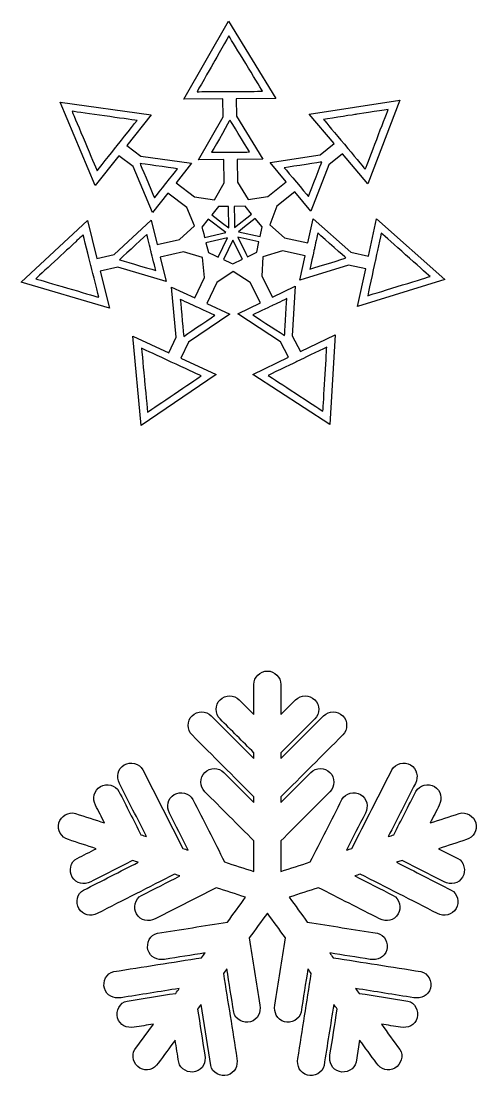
# Model space of a CAD drawing. Header units: centimetres. Extents: x 2 to 128, y -104 to 2.
# Drawn here: x 51.5 to 62.8, y -104.43 to -78.33 of the extents above; entities that cross this region are included whole.
import ezdxf

# ---------------------------------------------------------------- set-up
doc = ezdxf.new("R2010")
doc.units = ezdxf.units.CM
doc.header["$MEASUREMENT"] = 0
doc.layers.add('layer 1', color=7, linetype='Continuous')

msp = doc.modelspace()

# ---------------------------------------------------------------- linework, layer by layer
at = {"layer": 'layer 1', "color": 250}
for points, knots in [([(55.42059, -83.72197), (55.42059, -83.72197), (54.86419, -83.84999), (54.86419, -83.84999), (54.86419, -83.84999), (54.86419, -83.84999), (54.71342, -83.24866), (54.71342, -83.24866), (54.71342, -83.24866), (54.71342, -83.24866), (53.80092, -84.09431), (53.80092, -84.09431), (53.80092, -84.09431), (53.80092, -84.09431), (53.37515, -84.19216), (53.37515, -84.19216), (53.37515, -84.19216), (53.37515, -84.19216), (53.14116, -83.25899), (53.14116, -83.25899), (53.14116, -83.25899), (53.14116, -83.25899), (51.50082, -84.77945), (51.50082, -84.77945), (51.50082, -84.77945), (51.50082, -84.77945), (53.68344, -85.42118), (53.68344, -85.42118), (53.68344, -85.42118), (53.68344, -85.42118), (53.45377, -84.50579), (53.45377, -84.50579), (53.45377, -84.50579), (53.45377, -84.50579), (53.8898, -84.40557), (53.8898, -84.40557), (53.8898, -84.40557), (53.8898, -84.40557), (55.09221, -84.75921), (55.09221, -84.75921), (55.09221, -84.75921), (55.09221, -84.75921), (54.94282, -84.16345), (54.94282, -84.16345), (54.94282, -84.16345), (54.94282, -84.16345), (55.51467, -84.03214), (55.51467, -84.03214), (55.51467, -84.03214), (55.51467, -84.03214), (55.989, -84.17155), (55.989, -84.17155), (55.989, -84.17155), (55.989, -84.17155), (56.03509, -84.66403), (56.03509, -84.66403), (56.03509, -84.66403), (56.03509, -84.66403), (55.79524, -85.16962), (55.79524, -85.16962), (55.79524, -85.16962), (55.79524, -85.16962), (55.22129, -84.90505), (55.22129, -84.90505), (55.22129, -84.90505), (55.22129, -84.90505), (55.33652, -86.13627), (55.33652, -86.13627), (55.33652, -86.13627), (55.33652, -86.13627), (55.15282, -86.52331), (55.15282, -86.52331), (55.15282, -86.52331), (55.15282, -86.52331), (54.26206, -86.11269), (54.26206, -86.11269), (54.26206, -86.11269), (54.26206, -86.11269), (54.46948, -88.32632), (54.46948, -88.32632), (54.46948, -88.32632), (54.46948, -88.32632), (56.32604, -87.0644), (56.32604, -87.0644), (56.32604, -87.0644), (56.32604, -87.0644), (55.45197, -86.66128), (55.45197, -86.66128), (55.45197, -86.66128), (55.45197, -86.66128), (55.63994, -86.26511), (55.63994, -86.26511), (55.63994, -86.26511), (55.63994, -86.26511), (56.66304, -85.56965), (56.66304, -85.56965), (56.66304, -85.56965), (56.66304, -85.56965), (56.09428, -85.30759), (56.09428, -85.30759), (56.09428, -85.30759), (56.09428, -85.30759), (56.34085, -84.78777), (56.34085, -84.78777), (56.34085, -84.78777), (56.34085, -84.78777), (56.74468, -84.51325), (56.74468, -84.51325), (56.74468, -84.51325), (56.74468, -84.51325), (57.16705, -84.78931), (57.16705, -84.78931), (57.16705, -84.78931), (57.16705, -84.78931), (57.42392, -85.29197), (57.42392, -85.29197), (57.42392, -85.29197), (57.42392, -85.29197), (56.85905, -85.56335), (56.85905, -85.56335), (56.85905, -85.56335), (56.85905, -85.56335), (57.91527, -86.25303), (57.91527, -86.25303), (57.91527, -86.25303), (57.91527, -86.25303), (58.11199, -86.63774), (58.11199, -86.63774), (58.11199, -86.63774), (58.11199, -86.63774), (57.23533, -87.05887), (57.23533, -87.05887), (57.23533, -87.05887), (57.23533, -87.05887), (59.13419, -88.2989), (59.13419, -88.2989), (59.13419, -88.2989), (59.13419, -88.2989), (59.26661, -86.08317), (59.26661, -86.08317), (59.26661, -86.08317), (59.26661, -86.08317), (58.40633, -86.49645), (58.40633, -86.49645), (58.40633, -86.49645), (58.40633, -86.49645), (58.20493, -86.10255), (58.20493, -86.10255), (58.20493, -86.10255), (58.20493, -86.10255), (58.27799, -84.88161), (58.27799, -84.88161), (58.27799, -84.88161), (58.27799, -84.88161), (57.71839, -85.15053), (57.71839, -85.15053), (57.71839, -85.15053), (57.71839, -85.15053), (57.45409, -84.63351), (57.45409, -84.63351), (57.45409, -84.63351), (57.45409, -84.63351), (57.48286, -84.15194), (57.48286, -84.15194), (57.48286, -84.15194), (57.48286, -84.15194), (57.9635, -84.0036), (57.9635, -84.0036), (57.9635, -84.0036), (57.9635, -84.0036), (58.52383, -84.12482), (58.52383, -84.12482), (58.52383, -84.12482), (58.52383, -84.12482), (58.39329, -84.72781), (58.39329, -84.72781), (58.39329, -84.72781), (58.39329, -84.72781), (59.59494, -84.35655), (59.59494, -84.35655), (59.59494, -84.35655), (59.59494, -84.35655), (60.02419, -84.44941), (60.02419, -84.44941), (60.02419, -84.44941), (60.02419, -84.44941), (59.82176, -85.3851), (59.82176, -85.3851), (59.82176, -85.3851), (59.82176, -85.3851), (61.98217, -84.71778), (61.98217, -84.71778), (61.98217, -84.71778), (61.98217, -84.71778), (60.29082, -83.21697), (60.29082, -83.21697), (60.29082, -83.21697), (60.29082, -83.21697), (60.09219, -84.13511), (60.09219, -84.13511), (60.09219, -84.13511), (60.09219, -84.13511), (59.6532, -84.04014), (59.6532, -84.04014), (59.6532, -84.04014), (59.6532, -84.04014), (58.72113, -83.21321), (58.72113, -83.21321), (58.72113, -83.21321), (58.72113, -83.21321), (58.59183, -83.81052), (58.59183, -83.81052), (58.59183, -83.81052), (58.59183, -83.81052), (58.01561, -83.68586), (58.01561, -83.68586), (58.01561, -83.68586), (58.01561, -83.68586), (57.64815, -83.35968), (57.64815, -83.35968), (57.64815, -83.35968), (57.64815, -83.35968), (57.82509, -82.89874), (57.82509, -82.89874), (57.82509, -82.89874), (57.82509, -82.89874), (58.26681, -82.54723), (58.26681, -82.54723), (58.26681, -82.54723), (58.26681, -82.54723), (58.66891, -83.0278), (58.66891, -83.0278), (58.66891, -83.0278), (58.66891, -83.0278), (59.11129, -81.87529), (59.11129, -81.87529), (59.11129, -81.87529), (59.11129, -81.87529), (59.44972, -81.60589), (59.44972, -81.60589), (59.44972, -81.60589), (59.44972, -81.60589), (60.07388, -82.35174), (60.07388, -82.35174), (60.07388, -82.35174), (60.07388, -82.35174), (60.86921, -80.27939), (60.86921, -80.27939), (60.86921, -80.27939), (60.86921, -80.27939), (58.6275, -80.6238), (58.6275, -80.6238), (58.6275, -80.6238), (58.6275, -80.6238), (59.24001, -81.35536), (59.24001, -81.35536), (59.24001, -81.35536), (59.24001, -81.35536), (58.89388, -81.63098), (58.89388, -81.63098), (58.89388, -81.63098), (58.89388, -81.63098), (57.65871, -81.82053), (57.65871, -81.82053), (57.65871, -81.82053), (57.65871, -81.82053), (58.05713, -82.29674), (58.05713, -82.29674), (58.05713, -82.29674), (58.05713, -82.29674), (57.60294, -82.65813), (57.60294, -82.65813), (57.60294, -82.65813), (57.60294, -82.65813), (57.1158, -82.733), (57.1158, -82.733), (57.1158, -82.733), (57.1158, -82.733), (56.85576, -82.30652), (56.85576, -82.30652), (56.85576, -82.30652), (56.85576, -82.30652), (56.84626, -81.74699), (56.84626, -81.74699), (56.84626, -81.74699), (56.84626, -81.74699), (57.47838, -81.7432), (57.47838, -81.7432), (57.47838, -81.7432), (57.47838, -81.7432), (56.82823, -80.67738), (56.82823, -80.67738), (56.82823, -80.67738), (56.82823, -80.67738), (56.82095, -80.24866), (56.82095, -80.24866), (56.82095, -80.24866), (56.82095, -80.24866), (57.8018, -80.24297), (57.8018, -80.24297), (57.8018, -80.24297), (57.8018, -80.24297), (56.63289, -78.32632), (56.63289, -78.32632), (56.63289, -78.32632), (56.63289, -78.32632), (55.52906, -80.25624), (55.52906, -80.25624), (55.52906, -80.25624), (55.52906, -80.25624), (56.49145, -80.25063), (56.49145, -80.25063), (56.49145, -80.25063), (56.49145, -80.25063), (56.49888, -80.68928), (56.49888, -80.68928), (56.49888, -80.68928), (56.49888, -80.68928), (55.8908, -81.7526), (55.8908, -81.7526), (55.8908, -81.7526), (55.8908, -81.7526), (56.51675, -81.74898), (56.51675, -81.74898), (56.51675, -81.74898), (56.51675, -81.74898), (56.52648, -82.32455), (56.52648, -82.32455), (56.52648, -82.32455), (56.52648, -82.32455), (56.2867, -82.74379), (56.2867, -82.74379), (56.2867, -82.74379), (56.2867, -82.74379), (55.7856, -82.67304), (55.7856, -82.67304), (55.7856, -82.67304), (55.7856, -82.67304), (55.33207, -82.32669), (55.33207, -82.32669), (55.33207, -82.32669), (55.33207, -82.32669), (55.71788, -81.84159), (55.71788, -81.84159), (55.71788, -81.84159), (55.71788, -81.84159), (54.46489, -81.66489), (54.46489, -81.66489), (54.46489, -81.66489), (54.46489, -81.66489), (54.11756, -81.39981), (54.11756, -81.39981), (54.11756, -81.39981), (54.11756, -81.39981), (54.71634, -80.64676), (54.71634, -80.64676), (54.71634, -80.64676), (54.71634, -80.64676), (52.46365, -80.32894), (52.46365, -80.32894), (52.46365, -80.32894), (52.46365, -80.32894), (53.32884, -82.39146), (53.32884, -82.39146), (53.32884, -82.39146), (53.32884, -82.39146), (53.9164, -81.65272), (53.9164, -81.65272), (53.9164, -81.65272), (53.9164, -81.65272), (54.27185, -81.92402), (54.27185, -81.92402), (54.27185, -81.92402), (54.27185, -81.92402), (54.74851, -83.0603), (54.74851, -83.0603), (54.74851, -83.0603), (54.74851, -83.0603), (55.13073, -82.57976), (55.13073, -82.57976), (55.13073, -82.57976), (55.13073, -82.57976), (55.59732, -82.93591), (55.59732, -82.93591), (55.59732, -82.93591), (55.59732, -82.93591), (55.78528, -83.38411), (55.78528, -83.38411), (55.78528, -83.38411), (55.78528, -83.38411), (55.42059, -83.72197), (55.42059, -83.72197)], [0, 0, 0, 0, 0.01010101, 0.01010101, 0.01010101, 0.01010101, 0.02020202, 0.02020202, 0.02020202, 0.02020202, 0.03030303, 0.03030303, 0.03030303, 0.03030303, 0.04040404, 0.04040404, 0.04040404, 0.04040404, 0.05050505, 0.05050505, 0.05050505, 0.05050505, 0.06060606, 0.06060606, 0.06060606, 0.06060606, 0.07070707, 0.07070707, 0.07070707, 0.07070707, 0.08080808, 0.08080808, 0.08080808, 0.08080808, 0.09090909, 0.09090909, 0.09090909, 0.09090909, 0.1010101, 0.1010101, 0.1010101, 0.1010101, 0.11111111, 0.11111111, 0.11111111, 0.11111111, 0.12121212, 0.12121212, 0.12121212, 0.12121212, 0.13131313, 0.13131313, 0.13131313, 0.13131313, 0.14141414, 0.14141414, 0.14141414, 0.14141414, 0.15151515, 0.15151515, 0.15151515, 0.15151515, 0.16161616, 0.16161616, 0.16161616, 0.16161616, 0.17171717, 0.17171717, 0.17171717, 0.17171717, 0.18181818, 0.18181818, 0.18181818, 0.18181818, 0.19191919, 0.19191919, 0.19191919, 0.19191919, 0.2020202, 0.2020202, 0.2020202, 0.2020202, 0.21212121, 0.21212121, 0.21212121, 0.21212121, 0.22222222, 0.22222222, 0.22222222, 0.22222222, 0.23232323, 0.23232323, 0.23232323, 0.23232323, 0.24242424, 0.24242424, 0.24242424, 0.24242424, 0.25252525, 0.25252525, 0.25252525, 0.25252525, 0.26262626, 0.26262626, 0.26262626, 0.26262626, 0.27272727, 0.27272727, 0.27272727, 0.27272727, 0.28282828, 0.28282828, 0.28282828, 0.28282828, 0.29292929, 0.29292929, 0.29292929, 0.29292929, 0.3030303, 0.3030303, 0.3030303, 0.3030303, 0.31313131, 0.31313131, 0.31313131, 0.31313131, 0.32323232, 0.32323232, 0.32323232, 0.32323232, 0.33333333, 0.33333333, 0.33333333, 0.33333333, 0.34343434, 0.34343434, 0.34343434, 0.34343434, 0.35353535, 0.35353535, 0.35353535, 0.35353535, 0.36363636, 0.36363636, 0.36363636, 0.36363636, 0.37373737, 0.37373737, 0.37373737, 0.37373737, 0.38383838, 0.38383838, 0.38383838, 0.38383838, 0.39393939, 0.39393939, 0.39393939, 0.39393939, 0.4040404, 0.4040404, 0.4040404, 0.4040404, 0.41414141, 0.41414141, 0.41414141, 0.41414141, 0.42424242, 0.42424242, 0.42424242, 0.42424242, 0.43434343, 0.43434343, 0.43434343, 0.43434343, 0.44444444, 0.44444444, 0.44444444, 0.44444444, 0.45454545, 0.45454545, 0.45454545, 0.45454545, 0.46464646, 0.46464646, 0.46464646, 0.46464646, 0.47474747, 0.47474747, 0.47474747, 0.47474747, 0.48484848, 0.48484848, 0.48484848, 0.48484848, 0.49494949, 0.49494949, 0.49494949, 0.49494949, 0.50505051, 0.50505051, 0.50505051, 0.50505051, 0.51515152, 0.51515152, 0.51515152, 0.51515152, 0.52525253, 0.52525253, 0.52525253, 0.52525253, 0.53535354, 0.53535354, 0.53535354, 0.53535354, 0.54545455, 0.54545455, 0.54545455, 0.54545455, 0.55555556, 0.55555556, 0.55555556, 0.55555556, 0.56565657, 0.56565657, 0.56565657, 0.56565657, 0.57575758, 0.57575758, 0.57575758, 0.57575758, 0.58585859, 0.58585859, 0.58585859, 0.58585859, 0.5959596, 0.5959596, 0.5959596, 0.5959596, 0.60606061, 0.60606061, 0.60606061, 0.60606061, 0.61616162, 0.61616162, 0.61616162, 0.61616162, 0.62626263, 0.62626263, 0.62626263, 0.62626263, 0.63636364, 0.63636364, 0.63636364, 0.63636364, 0.64646465, 0.64646465, 0.64646465, 0.64646465, 0.65656566, 0.65656566, 0.65656566, 0.65656566, 0.66666667, 0.66666667, 0.66666667, 0.66666667, 0.67676768, 0.67676768, 0.67676768, 0.67676768, 0.68686869, 0.68686869, 0.68686869, 0.68686869, 0.6969697, 0.6969697, 0.6969697, 0.6969697, 0.70707071, 0.70707071, 0.70707071, 0.70707071, 0.71717172, 0.71717172, 0.71717172, 0.71717172, 0.72727273, 0.72727273, 0.72727273, 0.72727273, 0.73737374, 0.73737374, 0.73737374, 0.73737374, 0.74747475, 0.74747475, 0.74747475, 0.74747475, 0.75757576, 0.75757576, 0.75757576, 0.75757576, 0.76767677, 0.76767677, 0.76767677, 0.76767677, 0.77777778, 0.77777778, 0.77777778, 0.77777778, 0.78787879, 0.78787879, 0.78787879, 0.78787879, 0.7979798, 0.7979798, 0.7979798, 0.7979798, 0.80808081, 0.80808081, 0.80808081, 0.80808081, 0.81818182, 0.81818182, 0.81818182, 0.81818182, 0.82828283, 0.82828283, 0.82828283, 0.82828283, 0.83838384, 0.83838384, 0.83838384, 0.83838384, 0.84848485, 0.84848485, 0.84848485, 0.84848485, 0.85858586, 0.85858586, 0.85858586, 0.85858586, 0.86868687, 0.86868687, 0.86868687, 0.86868687, 0.87878788, 0.87878788, 0.87878788, 0.87878788, 0.88888889, 0.88888889, 0.88888889, 0.88888889, 0.8989899, 0.8989899, 0.8989899, 0.8989899, 0.90909091, 0.90909091, 0.90909091, 0.90909091, 0.91919192, 0.91919192, 0.91919192, 0.91919192, 0.92929293, 0.92929293, 0.92929293, 0.92929293, 0.93939394, 0.93939394, 0.93939394, 0.93939394, 0.94949495, 0.94949495, 0.94949495, 0.94949495, 0.95959596, 0.95959596, 0.95959596, 0.95959596, 0.96969697, 0.96969697, 0.96969697, 0.96969697, 0.97979798, 0.97979798, 0.97979798, 0.97979798, 1, 1, 1, 1]), ([(57.47343, -80.06133), (57.25374, -80.06271), (56.06882, -80.06958), (55.85118, -80.0709), (55.85118, -80.0709), (55.96083, -79.87925), (56.24515, -79.38211), (56.24515, -79.38211), (56.24515, -79.38211), (56.24515, -79.38211), (56.52948, -78.88513), (56.63914, -78.69333), (56.63914, -78.69333), (56.76691, -78.90275), (57.34567, -79.8519), (57.47343, -80.06133)], [0, 0, 0, 0, 0.2, 0.2, 0.2, 0.2, 0.4, 0.4, 0.4, 0.4, 0.6, 0.6, 0.6, 0.6, 1, 1, 1, 1]), ([(53.85413, -81.43036), (53.83961, -81.44869), (53.51161, -81.8611), (53.37866, -82.0283), (53.37866, -82.0283), (53.31445, -81.87518), (52.85726, -80.78535), (52.76113, -80.55619), (52.76113, -80.55619), (53.00728, -80.59086), (54.12284, -80.74822), (54.36895, -80.78305), (54.36895, -80.78305), (54.23489, -80.95154), (53.8541, -81.43036), (53.85413, -81.43036)], [0, 0, 0, 0, 0.2, 0.2, 0.2, 0.2, 0.4, 0.4, 0.4, 0.4, 0.6, 0.6, 0.6, 0.6, 1, 1, 1, 1]), ([(60.01179, -81.98919), (59.87198, -81.82213), (59.11798, -80.92126), (58.9794, -80.75582), (58.9794, -80.75582), (59.20206, -80.72154), (59.7794, -80.63295), (59.7794, -80.63295), (59.7794, -80.63295), (59.7794, -80.63295), (60.3568, -80.54423), (60.57937, -80.51009), (60.57937, -80.51009), (60.49247, -80.73646), (60.09862, -81.76263), (60.01179, -81.98919)], [0, 0, 0, 0, 0.2, 0.2, 0.2, 0.2, 0.4, 0.4, 0.4, 0.4, 0.6, 0.6, 0.6, 0.6, 1, 1, 1, 1]), ([(56.70141, -81.56437), (56.70137, -81.56436), (56.37602, -81.5662), (56.21293, -81.56721), (56.21293, -81.56721), (56.32639, -81.36875), (56.65597, -80.79242), (56.66806, -80.77135), (56.66806, -80.77135), (56.69037, -80.80805), (57.03091, -81.36645), (57.1499, -81.56172), (57.1499, -81.56172), (56.98546, -81.56261), (56.72533, -81.56425), (56.70141, -81.56437)], [0, 0, 0, 0, 0.2, 0.2, 0.2, 0.2, 0.4, 0.4, 0.4, 0.4, 0.6, 0.6, 0.6, 0.6, 1, 1, 1, 1]), ([(54.79839, -82.69712), (54.70941, -82.48519), (54.4511, -81.86928), (54.44159, -81.84678), (54.44159, -81.84678), (54.48479, -81.85289), (55.14094, -81.94542), (55.37051, -81.97789), (55.37051, -81.97789), (55.27003, -82.10402), (54.89799, -82.57181), (54.79839, -82.69712)], [0, 0, 0, 0, 0.25, 0.25, 0.25, 0.25, 0.5, 0.5, 0.5, 0.5, 1, 1, 1, 1]), ([(58.60685, -82.66508), (58.50214, -82.54004), (58.11439, -82.0767), (58.01058, -81.95272), (58.01058, -81.95272), (58.24088, -81.91734), (58.90969, -81.81463), (58.93473, -81.81087), (58.93473, -81.81087), (58.91944, -81.85065), (58.68784, -82.45394), (58.60685, -82.66508)], [0, 0, 0, 0, 0.25, 0.25, 0.25, 0.25, 0.5, 0.5, 0.5, 0.5, 1, 1, 1, 1]), ([(56.21422, -83.11606), (56.21422, -83.11606), (56.37891, -82.90907), (56.37891, -82.90907), (56.37891, -82.90907), (56.37891, -82.90907), (56.63028, -82.90739), (56.63028, -82.90739), (56.63028, -82.90739), (56.63028, -82.90739), (56.63918, -83.44056), (56.63918, -83.44056), (56.63918, -83.44056), (56.63918, -83.44056), (56.48481, -83.32263), (56.48481, -83.32263), (56.48481, -83.32263), (56.48481, -83.32263), (56.21422, -83.11606), (56.21422, -83.11606)], [0, 0, 0, 0, 0.16666667, 0.16666667, 0.16666667, 0.16666667, 0.33333333, 0.33333333, 0.33333333, 0.33333333, 0.5, 0.5, 0.5, 0.5, 0.66666667, 0.66666667, 0.66666667, 0.66666667, 1, 1, 1, 1]), ([(56.7777, -83.24069), (56.7777, -83.24069), (56.77197, -82.9067), (56.77197, -82.9067), (56.77197, -82.9067), (56.77197, -82.9067), (57.04172, -82.90508), (57.04172, -82.90508), (57.04172, -82.90508), (57.04172, -82.90508), (57.2018, -83.09629), (57.2018, -83.09629), (57.2018, -83.09629), (57.2018, -83.09629), (56.78087, -83.43136), (56.78087, -83.43136), (56.78087, -83.43136), (56.78087, -83.43136), (56.7777, -83.24069), (56.7777, -83.24069)], [0, 0, 0, 0, 0.16666667, 0.16666667, 0.16666667, 0.16666667, 0.33333333, 0.33333333, 0.33333333, 0.33333333, 0.5, 0.5, 0.5, 0.5, 0.66666667, 0.66666667, 0.66666667, 0.66666667, 1, 1, 1, 1]), ([(56.01617, -83.5852), (56.01617, -83.5852), (55.97421, -83.41785), (55.97421, -83.41785), (55.97421, -83.41785), (55.97421, -83.41785), (56.12775, -83.22497), (56.12775, -83.22497), (56.12775, -83.22497), (56.12775, -83.22497), (56.55983, -83.55474), (56.55983, -83.55474), (56.55983, -83.55474), (56.55983, -83.55474), (56.03866, -83.67456), (56.03866, -83.67456), (56.03866, -83.67456), (56.03866, -83.67456), (56.01617, -83.5852), (56.01617, -83.5852)], [0, 0, 0, 0, 0.16666667, 0.16666667, 0.16666667, 0.16666667, 0.33333333, 0.33333333, 0.33333333, 0.33333333, 0.5, 0.5, 0.5, 0.5, 0.66666667, 0.66666667, 0.66666667, 0.66666667, 1, 1, 1, 1]), ([(57.02828, -83.41381), (57.02828, -83.41381), (57.29199, -83.20391), (57.29199, -83.20391), (57.29199, -83.20391), (57.29199, -83.20391), (57.46368, -83.40902), (57.46368, -83.40902), (57.46368, -83.40902), (57.46368, -83.40902), (57.41178, -83.64892), (57.41178, -83.64892), (57.41178, -83.64892), (57.41178, -83.64892), (56.87789, -83.53342), (56.87789, -83.53342), (56.87789, -83.53342), (56.87789, -83.53342), (57.02828, -83.41381), (57.02828, -83.41381)], [0, 0, 0, 0, 0.16666667, 0.16666667, 0.16666667, 0.16666667, 0.33333333, 0.33333333, 0.33333333, 0.33333333, 0.5, 0.5, 0.5, 0.5, 0.66666667, 0.66666667, 0.66666667, 0.66666667, 1, 1, 1, 1]), ([(53.03637, -83.61047), (53.0888, -83.81942), (53.22094, -84.34624), (53.22657, -84.369), (53.22657, -84.369), (53.22652, -84.36908), (53.37143, -84.94664), (53.42341, -85.15364), (53.42341, -85.15364), (53.20659, -85.08988), (52.08235, -84.75926), (51.86562, -84.69549), (51.86562, -84.69549), (52.05125, -84.52354), (52.8062, -83.82389), (52.8062, -83.82389), (52.8062, -83.82389), (52.8062, -83.82389), (52.93343, -83.70592), (53.03637, -83.61047)], [0, 0, 0, 0, 0.16666667, 0.16666667, 0.16666667, 0.16666667, 0.33333333, 0.33333333, 0.33333333, 0.33333333, 0.5, 0.5, 0.5, 0.5, 0.66666667, 0.66666667, 0.66666667, 0.66666667, 1, 1, 1, 1]), ([(54.71564, -84.02676), (54.7156, -84.02675), (54.79326, -84.33643), (54.83221, -84.49155), (54.83221, -84.49155), (54.60779, -84.42561), (53.95583, -84.23381), (53.93224, -84.22681), (53.93224, -84.22681), (53.96396, -84.19756), (54.44159, -83.75484), (54.60866, -83.59998), (54.60866, -83.59998), (54.64787, -83.75668), (54.70999, -84.00407), (54.71564, -84.02676)], [0, 0, 0, 0, 0.2, 0.2, 0.2, 0.2, 0.4, 0.4, 0.4, 0.4, 0.6, 0.6, 0.6, 0.6, 1, 1, 1, 1]), ([(56.29218, -84.12231), (56.29218, -84.12231), (56.13236, -84.04869), (56.13236, -84.04869), (56.13236, -84.04869), (56.13236, -84.04869), (56.0725, -83.80932), (56.0725, -83.80932), (56.0725, -83.80932), (56.0725, -83.80932), (56.6023, -83.68761), (56.6023, -83.68761), (56.6023, -83.68761), (56.6023, -83.68761), (56.37753, -84.16157), (56.37753, -84.16157), (56.37753, -84.16157), (56.37753, -84.16157), (56.29218, -84.12231), (56.29218, -84.12231)], [0, 0, 0, 0, 0.16666667, 0.16666667, 0.16666667, 0.16666667, 0.33333333, 0.33333333, 0.33333333, 0.33333333, 0.5, 0.5, 0.5, 0.5, 0.66666667, 0.66666667, 0.66666667, 0.66666667, 1, 1, 1, 1]), ([(56.69332, -84.30724), (56.69332, -84.30724), (56.50599, -84.22085), (56.50599, -84.22085), (56.50599, -84.22085), (56.50599, -84.22085), (56.73464, -83.73875), (56.73464, -83.73875), (56.73464, -83.73875), (56.73464, -83.73875), (56.97551, -84.21035), (56.97551, -84.21035), (56.97551, -84.21035), (56.97551, -84.21035), (56.73442, -84.32616), (56.73442, -84.32616), (56.73442, -84.32616), (56.73442, -84.32616), (56.69332, -84.30724), (56.69332, -84.30724)], [0, 0, 0, 0, 0.16666667, 0.16666667, 0.16666667, 0.16666667, 0.33333333, 0.33333333, 0.33333333, 0.33333333, 0.5, 0.5, 0.5, 0.5, 0.66666667, 0.66666667, 0.66666667, 0.66666667, 1, 1, 1, 1]), ([(57.05997, -84.06708), (57.05997, -84.06708), (56.85722, -83.67037), (56.85722, -83.67037), (56.85722, -83.67037), (56.85722, -83.67037), (57.38255, -83.78402), (57.38255, -83.78402), (57.38255, -83.78402), (57.38255, -83.78402), (57.32685, -84.04151), (57.32685, -84.04151), (57.32685, -84.04151), (57.32685, -84.04151), (57.10216, -84.14947), (57.10216, -84.14947), (57.10216, -84.14947), (57.10216, -84.14947), (57.05997, -84.06708), (57.05997, -84.06708)], [0, 0, 0, 0, 0.16666667, 0.16666667, 0.16666667, 0.16666667, 0.33333333, 0.33333333, 0.33333333, 0.33333333, 0.5, 0.5, 0.5, 0.5, 0.66666667, 0.66666667, 0.66666667, 0.66666667, 1, 1, 1, 1]), ([(58.64421, -84.45718), (58.67832, -84.30015), (58.75628, -83.93979), (58.75628, -83.93979), (58.75628, -83.93979), (58.75628, -83.93979), (58.80409, -83.71877), (58.83782, -83.56319), (58.83782, -83.56319), (59.01163, -83.71733), (59.51641, -84.16524), (59.53526, -84.18194), (59.53526, -84.18194), (59.49381, -84.19477), (58.86439, -84.38914), (58.64421, -84.45718)], [0, 0, 0, 0, 0.2, 0.2, 0.2, 0.2, 0.4, 0.4, 0.4, 0.4, 0.6, 0.6, 0.6, 0.6, 1, 1, 1, 1]), ([(60.07271, -85.11448), (60.11803, -84.90501), (60.25662, -84.26438), (60.25662, -84.26438), (60.25662, -84.26438), (60.25662, -84.26438), (60.36257, -83.77465), (60.40746, -83.56714), (60.40746, -83.56714), (60.57538, -83.71607), (61.4467, -84.48916), (61.61459, -84.63826), (61.61459, -84.63826), (61.59589, -84.64394), (60.32656, -85.03619), (60.07271, -85.11448)], [0, 0, 0, 0, 0.2, 0.2, 0.2, 0.2, 0.4, 0.4, 0.4, 0.4, 0.6, 0.6, 0.6, 0.6, 1, 1, 1, 1]), ([(55.43798, -85.20698), (55.58737, -85.27593), (55.82348, -85.38462), (55.84508, -85.39465), (55.84508, -85.39465), (55.84506, -85.39474), (56.1407, -85.53111), (56.28895, -85.5993), (56.28895, -85.5993), (56.09807, -85.72907), (55.54377, -86.10578), (55.52337, -86.1198), (55.52337, -86.1198), (55.51943, -86.07719), (55.45909, -85.43253), (55.43798, -85.20698)], [0, 0, 0, 0, 0.2, 0.2, 0.2, 0.2, 0.4, 0.4, 0.4, 0.4, 0.6, 0.6, 0.6, 0.6, 1, 1, 1, 1]), ([(57.23406, -85.58857), (57.38114, -85.51784), (57.7188, -85.35576), (57.7188, -85.35576), (57.7188, -85.35576), (57.7188, -85.35576), (57.92573, -85.25621), (58.07156, -85.18623), (58.07156, -85.18623), (58.0579, -85.41394), (58.01826, -86.0753), (58.01682, -86.09969), (58.01682, -86.09969), (57.98005, -86.0757), (57.4274, -85.71474), (57.23406, -85.58857)], [0, 0, 0, 0, 0.2, 0.2, 0.2, 0.2, 0.4, 0.4, 0.4, 0.4, 0.6, 0.6, 0.6, 0.6, 1, 1, 1, 1]), ([(58.32278, -86.74194), (58.32278, -86.74194), (58.40666, -86.70165), (58.40666, -86.70165), (58.40666, -86.70165), (58.40666, -86.70165), (58.86561, -86.48115), (59.06019, -86.38776), (59.06019, -86.38776), (59.04698, -86.60776), (58.97872, -87.74917), (58.96558, -87.96918), (58.96558, -87.96918), (58.77698, -87.84612), (57.79894, -87.20721), (57.61033, -87.08411), (57.61033, -87.08411), (57.8066, -86.98976), (58.30151, -86.75216), (58.32278, -86.74194)], [0, 0, 0, 0, 0.16666667, 0.16666667, 0.16666667, 0.16666667, 0.33333333, 0.33333333, 0.33333333, 0.33333333, 0.5, 0.5, 0.5, 0.5, 0.66666667, 0.66666667, 0.66666667, 0.66666667, 1, 1, 1, 1]), ([(54.47873, -86.41481), (54.67816, -86.50666), (55.7543, -87.00289), (55.95199, -87.0939), (55.95199, -87.0939), (55.74906, -87.23194), (54.82974, -87.85698), (54.62683, -87.9949), (54.62683, -87.9949), (54.60625, -87.77492), (54.5528, -87.20467), (54.5528, -87.20467), (54.5528, -87.20467), (54.5528, -87.20467), (54.49937, -86.63462), (54.47873, -86.41481)], [0, 0, 0, 0, 0.2, 0.2, 0.2, 0.2, 0.4, 0.4, 0.4, 0.4, 0.6, 0.6, 0.6, 0.6, 1, 1, 1, 1]), ([(58.64902, -99.11296), (58.40828, -99.19134), (58.16743, -99.26945), (57.9266, -99.34777), (57.9266, -99.34777), (57.9266, -99.34777), (57.9266, -98.58842), (57.9266, -98.58842), (57.9266, -98.58842), (58.33096, -98.18419), (58.73521, -97.78003), (59.13944, -97.37558), (59.13944, -97.37558), (59.26857, -97.24646), (59.26857, -97.03106), (59.13944, -96.90184), (59.13944, -96.90184), (59.01034, -96.77282), (58.79484, -96.77282), (58.66582, -96.90184), (58.66582, -96.90184), (58.66582, -96.90184), (57.9266, -97.64109), (57.9266, -97.64109), (57.9266, -97.64109), (57.9266, -97.64109), (57.9266, -97.50244), (57.9266, -97.50244), (57.9266, -97.50244), (58.43619, -96.99284), (58.94566, -96.48326), (59.45536, -95.97357), (59.45536, -95.97357), (59.5843, -95.84466), (59.5843, -95.62895), (59.45536, -95.49993), (59.45536, -95.49993), (59.32626, -95.37091), (59.11075, -95.37091), (58.98173, -95.49993), (58.98173, -95.49993), (58.62986, -95.85173), (58.27829, -96.2033), (57.9266, -96.55499), (57.9266, -96.55499), (57.9266, -96.55499), (57.9266, -96.41279), (57.9266, -96.41279), (57.9266, -96.41279), (58.20537, -96.13415), (58.48416, -95.85527), (58.76299, -95.57659), (58.76299, -95.57659), (58.89201, -95.44757), (58.89201, -95.23179), (58.76299, -95.10288), (58.76299, -95.10288), (58.63378, -94.97367), (58.41831, -94.97367), (58.28929, -95.10288), (58.28929, -95.10288), (58.28929, -95.10288), (57.9266, -95.46537), (57.9266, -95.46537), (57.9266, -95.46537), (57.9266, -95.46537), (57.9266, -94.72722), (57.9266, -94.72722), (57.9266, -94.72722), (57.9266, -94.54464), (57.77431, -94.39234), (57.59164, -94.39234), (57.59164, -94.39234), (57.40905, -94.39234), (57.25674, -94.54464), (57.25674, -94.72722), (57.25674, -94.72722), (57.25674, -94.72722), (57.25674, -95.46537), (57.25674, -95.46537), (57.25674, -95.46537), (57.25674, -95.46537), (56.89406, -95.10288), (56.89406, -95.10288), (56.89406, -95.10288), (56.76504, -94.97367), (56.54957, -94.97367), (56.42055, -95.10288), (56.42055, -95.10288), (56.29134, -95.23179), (56.29134, -95.44757), (56.42055, -95.57659), (56.42055, -95.57659), (56.6992, -95.85527), (56.97798, -96.13415), (57.25674, -96.41279), (57.25674, -96.41279), (57.25674, -96.41279), (57.25674, -96.55499), (57.25674, -96.55499), (57.25674, -96.55499), (56.90506, -96.2033), (56.55338, -95.85173), (56.20162, -95.49993), (56.20162, -95.49993), (56.0726, -95.37091), (55.85721, -95.37091), (55.72808, -95.49993), (55.72808, -95.49993), (55.59906, -95.62895), (55.59906, -95.84466), (55.72808, -95.97357), (55.72808, -95.97357), (56.23766, -96.48326), (56.74716, -96.99284), (57.25674, -97.50244), (57.25674, -97.50244), (57.25674, -97.50244), (57.25674, -97.64109), (57.25674, -97.64109), (57.25674, -97.64109), (57.25674, -97.64109), (56.51754, -96.90184), (56.51754, -96.90184), (56.51754, -96.90184), (56.38852, -96.77282), (56.17282, -96.77282), (56.04391, -96.90184), (56.04391, -96.90184), (55.91489, -97.03106), (55.91489, -97.24646), (56.04391, -97.37558), (56.04391, -97.37558), (56.44805, -97.78003), (56.8524, -98.18419), (57.25674, -98.58842), (57.25674, -98.58842), (57.25674, -98.58842), (57.25674, -99.34777), (57.25674, -99.34777), (57.25674, -99.34777), (57.0159, -99.26945), (56.77507, -99.19134), (56.53433, -99.11296), (56.53433, -99.11296), (56.27187, -98.59786), (56.00931, -98.08265), (55.74696, -97.56766), (55.74696, -97.56766), (55.66412, -97.40505), (55.43921, -97.35926), (55.28865, -97.44739), (55.28865, -97.44739), (55.12445, -97.54371), (55.08554, -97.74298), (55.16858, -97.9057), (55.16858, -97.9057), (55.32383, -98.2108), (55.47929, -98.51581), (55.63463, -98.8207), (55.63463, -98.8207), (55.59032, -98.80638), (55.54591, -98.79178), (55.50148, -98.7773), (55.50148, -98.7773), (55.50148, -98.7773), (54.5112, -96.83405), (54.5112, -96.83405), (54.5112, -96.83405), (54.42828, -96.67152), (54.20356, -96.62565), (54.05293, -96.71389), (54.05293, -96.71389), (53.88862, -96.81006), (53.84989, -97.00936), (53.93265, -97.17209), (53.93265, -97.17209), (54.15578, -97.60972), (54.37876, -98.0475), (54.60181, -98.48506), (54.60181, -98.48506), (54.55613, -98.47033), (54.51081, -98.45548), (54.46513, -98.44063), (54.46513, -98.44063), (54.28325, -98.08374), (54.10136, -97.72685), (53.91958, -97.36987), (53.91958, -97.36987), (53.83664, -97.20735), (53.61192, -97.16147), (53.46128, -97.2498), (53.46128, -97.2498), (53.29719, -97.34589), (53.25817, -97.54518), (53.34112, -97.70791), (53.34112, -97.70791), (53.41587, -97.85458), (53.49074, -98.0016), (53.56545, -98.14842), (53.56545, -98.14842), (53.32636, -98.07068), (53.08729, -97.99297), (52.84822, -97.91542), (52.84822, -97.91542), (52.67449, -97.85902), (52.48289, -97.97929), (52.43613, -98.1492), (52.43613, -98.1492), (52.3859, -98.33136), (52.49665, -98.505), (52.67007, -98.56129), (52.67007, -98.56129), (52.89972, -98.63588), (53.12915, -98.71054), (53.35862, -98.7851), (53.35862, -98.7851), (53.2004, -98.86571), (53.0421, -98.94631), (52.88379, -99.02693), (52.88379, -99.02693), (52.72117, -99.10971), (52.67547, -99.33463), (52.76371, -99.48538), (52.76371, -99.48538), (52.85984, -99.64946), (53.05919, -99.68842), (53.2219, -99.60531), (53.2219, -99.60531), (53.56732, -99.42944), (53.91298, -99.25337), (54.25838, -99.07728), (54.25838, -99.07728), (54.30378, -99.09216), (54.34948, -99.10675), (54.39497, -99.12169), (54.39497, -99.12169), (53.94582, -99.35056), (53.49658, -99.57941), (53.0476, -99.80828), (53.0476, -99.80828), (52.88487, -99.89109), (52.83908, -100.11593), (52.92724, -100.26639), (52.92724, -100.26639), (53.02333, -100.43056), (53.22291, -100.46964), (53.38562, -100.38681), (53.38562, -100.38681), (54.02186, -100.0625), (54.65821, -99.73823), (55.29456, -99.41409), (55.29456, -99.41409), (55.33896, -99.4285), (55.38339, -99.44301), (55.42782, -99.45735), (55.42782, -99.45735), (55.11139, -99.6186), (54.79481, -99.78), (54.4785, -99.94108), (54.4785, -99.94108), (54.31586, -100.02401), (54.26998, -100.24874), (54.35823, -100.39932), (54.35823, -100.39932), (54.45432, -100.56359), (54.65378, -100.60245), (54.81651, -100.51941), (54.81651, -100.51941), (54.81651, -100.51941), (56.32738, -99.74968), (56.32738, -99.74968), (56.32738, -99.74968), (56.56882, -99.82817), (56.81025, -99.90647), (57.05158, -99.98474), (57.05158, -99.98474), (56.90242, -100.19021), (56.75335, -100.39536), (56.60411, -100.60072), (56.60411, -100.60072), (56.027, -100.69194), (55.44982, -100.78341), (54.87283, -100.87486), (54.87283, -100.87486), (54.69211, -100.90338), (54.59443, -101.12588), (54.63885, -101.28671), (54.63885, -101.28671), (54.69133, -101.47739), (54.87065, -101.54937), (55.05075, -101.52085), (55.05075, -101.52085), (55.38408, -101.46806), (55.71747, -101.41522), (56.05068, -101.36236), (56.05068, -101.36236), (56.0223, -101.40141), (55.994, -101.44024), (55.96579, -101.4792), (55.96579, -101.4792), (55.24158, -101.5941), (54.5175, -101.70867), (53.79321, -101.82351), (53.79321, -101.82351), (53.6127, -101.85203), (53.51503, -102.07447), (53.55924, -102.23535), (53.55924, -102.23535), (53.61172, -102.42598), (53.79115, -102.49801), (53.97137, -102.46924), (53.97137, -102.46924), (54.45157, -102.39334), (54.93188, -102.31724), (55.41219, -102.24112), (55.41219, -102.24112), (55.3832, -102.28097), (55.35431, -102.32087), (55.32531, -102.36061), (55.32531, -102.36061), (54.92352, -102.42434), (54.52181, -102.48804), (54.12003, -102.55169), (54.12003, -102.55169), (53.93942, -102.58035), (53.84185, -102.80271), (53.88608, -102.96353), (53.88608, -102.96353), (53.93844, -103.1543), (54.11776, -103.22608), (54.29809, -103.19757), (54.29809, -103.19757), (54.45588, -103.17275), (54.61389, -103.14754), (54.7718, -103.12252), (54.7718, -103.12252), (54.7718, -103.12252), (54.31586, -103.7503), (54.31586, -103.7503), (54.31586, -103.7503), (54.20818, -103.89825), (54.29012, -104.12317), (54.43585, -104.20846), (54.43585, -104.20846), (54.60523, -104.30782), (54.78712, -104.23575), (54.89414, -104.08835), (54.89414, -104.08835), (55.03318, -103.89711), (55.17212, -103.70589), (55.31127, -103.51435), (55.31127, -103.51435), (55.34005, -103.697), (55.36904, -103.87957), (55.39792, -104.06209), (55.39792, -104.06209), (55.42653, -104.24267), (55.64889, -104.34024), (55.80994, -104.29609), (55.80994, -104.29609), (56.00046, -104.2437), (56.0724, -104.06435), (56.04391, -103.88399), (56.04391, -103.88399), (55.98417, -103.50685), (55.92442, -103.12974), (55.86468, -102.75257), (55.86468, -102.75257), (55.89367, -102.71285), (55.92264, -102.67299), (55.95154, -102.63293), (55.95154, -102.63293), (55.95154, -102.63293), (56.19159, -104.14782), (56.19159, -104.14782), (56.19159, -104.14782), (56.22019, -104.32842), (56.44264, -104.42602), (56.60349, -104.38171), (56.60349, -104.38171), (56.79412, -104.32932), (56.86587, -104.14985), (56.83747, -103.96973), (56.83747, -103.96973), (56.72663, -103.27031), (56.61589, -102.57077), (56.50506, -101.87102), (56.50506, -101.87102), (56.53335, -101.83226), (56.56185, -101.79317), (56.59004, -101.75434), (56.59004, -101.75434), (56.64664, -102.11226), (56.70335, -102.47019), (56.76004, -102.82794), (56.76004, -102.82794), (56.78864, -103.00863), (57.011, -103.1062), (57.17196, -103.06188), (57.17196, -103.06188), (57.36268, -103.00954), (57.43441, -102.82992), (57.40602, -102.64995), (57.40602, -102.64995), (57.31856, -102.09748), (57.2309, -101.54497), (57.14355, -100.99254), (57.14355, -100.99254), (57.2929, -100.78687), (57.44225, -100.58123), (57.59164, -100.37561), (57.59164, -100.37561), (57.74099, -100.58123), (57.89045, -100.78687), (58.0398, -100.99254), (58.0398, -100.99254), (57.95235, -101.54497), (57.86479, -102.09748), (57.77734, -102.64995), (57.77734, -102.64995), (57.74885, -102.82992), (57.82068, -103.00954), (58.01139, -103.06188), (58.01139, -103.06188), (58.17224, -103.1062), (58.39463, -103.00863), (58.42332, -102.82794), (58.42332, -102.82794), (58.47992, -102.47019), (58.53671, -102.11226), (58.59331, -101.75434), (58.59331, -101.75434), (58.6215, -101.79317), (58.64991, -101.83226), (58.67829, -101.87102), (58.67829, -101.87102), (58.56746, -102.57077), (58.45672, -103.27031), (58.34578, -103.96973), (58.34578, -103.96973), (58.31739, -104.14985), (58.38923, -104.32932), (58.57986, -104.38171), (58.57986, -104.38171), (58.74071, -104.42602), (58.96316, -104.32842), (58.99176, -104.14782), (58.99176, -104.14782), (59.07176, -103.64291), (59.15184, -103.13798), (59.23172, -102.63313), (59.23172, -102.63313), (59.26072, -102.67299), (59.28968, -102.71285), (59.31857, -102.75271), (59.31857, -102.75271), (59.25893, -103.12974), (59.19911, -103.50693), (59.13944, -103.88399), (59.13944, -103.88399), (59.11095, -104.06435), (59.18278, -104.2437), (59.37342, -104.29609), (59.37342, -104.29609), (59.53446, -104.34024), (59.75682, -104.24267), (59.78532, -104.06209), (59.78532, -104.06209), (59.78532, -104.06209), (59.87208, -103.51448), (59.87208, -103.51448), (59.87208, -103.51448), (60.01124, -103.70589), (60.15018, -103.89711), (60.28922, -104.08835), (60.28922, -104.08835), (60.39624, -104.23575), (60.57801, -104.30782), (60.74741, -104.20846), (60.74741, -104.20846), (60.89314, -104.12317), (60.97518, -103.89825), (60.86757, -103.7503), (60.86757, -103.7503), (60.71547, -103.54097), (60.56355, -103.3319), (60.41155, -103.12272), (60.41155, -103.12272), (60.56945, -103.14754), (60.72747, -103.17275), (60.88517, -103.19757), (60.88517, -103.19757), (61.06539, -103.22608), (61.24491, -103.1543), (61.29728, -102.9637), (61.29728, -102.9637), (61.3416, -102.80271), (61.24393, -102.58035), (61.06341, -102.55169), (61.06341, -102.55169), (60.66154, -102.48804), (60.25972, -102.42434), (59.85804, -102.36061), (59.85804, -102.36061), (59.82905, -102.32087), (59.80008, -102.28097), (59.77116, -102.24112), (59.77116, -102.24112), (60.25139, -102.31724), (60.73179, -102.39334), (61.21199, -102.46924), (61.21199, -102.46924), (61.39231, -102.49801), (61.57164, -102.42598), (61.62411, -102.23535), (61.62411, -102.23535), (61.66842, -102.07447), (61.57066, -101.85203), (61.39014, -101.82351), (61.39014, -101.82351), (60.66586, -101.70867), (59.94177, -101.5941), (59.21777, -101.4792), (59.21777, -101.4792), (59.18928, -101.44024), (59.16105, -101.40141), (59.13256, -101.36236), (59.13256, -101.36236), (59.46598, -101.41522), (59.79928, -101.46806), (60.13249, -101.52085), (60.13249, -101.52085), (60.31259, -101.54937), (60.49203, -101.47739), (60.54439, -101.28696), (60.54439, -101.28696), (60.58892, -101.12588), (60.49125, -100.90338), (60.31064, -100.87486), (60.31064, -100.87486), (59.73345, -100.78341), (59.15635, -100.69194), (58.57917, -100.60072), (58.57917, -100.60072), (58.43001, -100.39536), (58.28105, -100.19021), (58.13177, -99.98474), (58.13177, -99.98474), (58.3731, -99.90647), (58.61442, -99.82817), (58.85587, -99.74968), (58.85587, -99.74968), (59.35946, -100.00626), (59.86313, -100.26305), (60.36684, -100.51966), (60.36684, -100.51966), (60.52957, -100.60245), (60.72903, -100.56359), (60.82513, -100.39932), (60.82513, -100.39932), (60.91347, -100.24874), (60.86757, -100.02401), (60.70477, -99.94108), (60.70477, -99.94108), (60.38854, -99.78), (60.07196, -99.6186), (59.75554, -99.45735), (59.75554, -99.45735), (59.79997, -99.44301), (59.84429, -99.4285), (59.88879, -99.41409), (59.88879, -99.41409), (60.52514, -99.73823), (61.16157, -100.0625), (61.79783, -100.38681), (61.79783, -100.38681), (61.96056, -100.46964), (62.15994, -100.43056), (62.25623, -100.26639), (62.25623, -100.26639), (62.34427, -100.11593), (62.29848, -99.89109), (62.13585, -99.80828), (62.13585, -99.80828), (61.6867, -99.57941), (61.23753, -99.35056), (60.78839, -99.12169), (60.78839, -99.12169), (60.78839, -99.12169), (60.92498, -99.07728), (60.92498, -99.07728), (60.92498, -99.07728), (61.27056, -99.25337), (61.61603, -99.42944), (61.96145, -99.60531), (61.96145, -99.60531), (62.12417, -99.68842), (62.32352, -99.64946), (62.41965, -99.48538), (62.41965, -99.48538), (62.50786, -99.33463), (62.46209, -99.10971), (62.29957, -99.02693), (62.29957, -99.02693), (62.29957, -99.02693), (61.82474, -98.7851), (61.82474, -98.7851), (61.82474, -98.7851), (62.0542, -98.71054), (62.28375, -98.63588), (62.51338, -98.56129), (62.51338, -98.56129), (62.6867, -98.505), (62.79745, -98.33136), (62.74723, -98.1492), (62.74723, -98.1492), (62.70047, -97.97929), (62.50886, -97.85902), (62.33513, -97.91542), (62.33513, -97.91542), (62.09615, -97.99297), (61.85697, -98.07068), (61.6179, -98.14842), (61.6179, -98.14842), (61.6926, -98.0016), (61.76748, -97.85458), (61.84224, -97.70791), (61.84224, -97.70791), (61.92518, -97.54518), (61.88617, -97.34589), (61.72207, -97.2498), (61.72207, -97.2498), (61.57152, -97.16147), (61.34671, -97.20735), (61.26387, -97.36987), (61.26387, -97.36987), (61.08188, -97.72685), (60.90011, -98.08374), (60.71813, -98.44063), (60.71813, -98.44063), (60.67254, -98.45548), (60.62714, -98.47033), (60.58163, -98.48525), (60.58163, -98.48525), (60.8046, -98.0475), (61.02757, -97.60972), (61.25062, -97.17209), (61.25062, -97.17209), (61.33343, -97.00955), (61.29451, -96.81006), (61.13035, -96.71389), (61.13035, -96.71389), (60.9798, -96.62565), (60.75496, -96.67152), (60.67215, -96.83405), (60.67215, -96.83405), (60.34209, -97.48171), (60.01202, -98.12965), (59.68206, -98.7773), (59.68206, -98.7773), (59.63744, -98.79178), (59.59301, -98.80638), (59.54869, -98.82075), (59.54869, -98.82075), (59.70406, -98.51581), (59.85951, -98.2108), (60.01486, -97.9057), (60.01486, -97.9057), (60.09789, -97.74298), (60.05879, -97.54371), (59.8947, -97.44739), (59.8947, -97.44739), (59.74415, -97.35926), (59.51923, -97.40505), (59.43639, -97.56766), (59.43639, -97.56766), (59.17404, -98.08265), (58.91149, -98.59786), (58.64902, -99.11296)], [0, 0, 0, 0, 0.00584795, 0.00584795, 0.00584795, 0.00584795, 0.01169591, 0.01169591, 0.01169591, 0.01169591, 0.01754386, 0.01754386, 0.01754386, 0.01754386, 0.02339181, 0.02339181, 0.02339181, 0.02339181, 0.02923977, 0.02923977, 0.02923977, 0.02923977, 0.03508772, 0.03508772, 0.03508772, 0.03508772, 0.04093567, 0.04093567, 0.04093567, 0.04093567, 0.04678363, 0.04678363, 0.04678363, 0.04678363, 0.05263158, 0.05263158, 0.05263158, 0.05263158, 0.05847953, 0.05847953, 0.05847953, 0.05847953, 0.06432749, 0.06432749, 0.06432749, 0.06432749, 0.07017544, 0.07017544, 0.07017544, 0.07017544, 0.07602339, 0.07602339, 0.07602339, 0.07602339, 0.08187135, 0.08187135, 0.08187135, 0.08187135, 0.0877193, 0.0877193, 0.0877193, 0.0877193, 0.09356725, 0.09356725, 0.09356725, 0.09356725, 0.0994152, 0.0994152, 0.0994152, 0.0994152, 0.10526316, 0.10526316, 0.10526316, 0.10526316, 0.11111111, 0.11111111, 0.11111111, 0.11111111, 0.11695906, 0.11695906, 0.11695906, 0.11695906, 0.12280702, 0.12280702, 0.12280702, 0.12280702, 0.12865497, 0.12865497, 0.12865497, 0.12865497, 0.13450292, 0.13450292, 0.13450292, 0.13450292, 0.14035088, 0.14035088, 0.14035088, 0.14035088, 0.14619883, 0.14619883, 0.14619883, 0.14619883, 0.15204678, 0.15204678, 0.15204678, 0.15204678, 0.15789474, 0.15789474, 0.15789474, 0.15789474, 0.16374269, 0.16374269, 0.16374269, 0.16374269, 0.16959064, 0.16959064, 0.16959064, 0.16959064, 0.1754386, 0.1754386, 0.1754386, 0.1754386, 0.18128655, 0.18128655, 0.18128655, 0.18128655, 0.1871345, 0.1871345, 0.1871345, 0.1871345, 0.19298246, 0.19298246, 0.19298246, 0.19298246, 0.19883041, 0.19883041, 0.19883041, 0.19883041, 0.20467836, 0.20467836, 0.20467836, 0.20467836, 0.21052632, 0.21052632, 0.21052632, 0.21052632, 0.21637427, 0.21637427, 0.21637427, 0.21637427, 0.22222222, 0.22222222, 0.22222222, 0.22222222, 0.22807018, 0.22807018, 0.22807018, 0.22807018, 0.23391813, 0.23391813, 0.23391813, 0.23391813, 0.23976608, 0.23976608, 0.23976608, 0.23976608, 0.24561404, 0.24561404, 0.24561404, 0.24561404, 0.25146199, 0.25146199, 0.25146199, 0.25146199, 0.25730994, 0.25730994, 0.25730994, 0.25730994, 0.26315789, 0.26315789, 0.26315789, 0.26315789, 0.26900585, 0.26900585, 0.26900585, 0.26900585, 0.2748538, 0.2748538, 0.2748538, 0.2748538, 0.28070175, 0.28070175, 0.28070175, 0.28070175, 0.28654971, 0.28654971, 0.28654971, 0.28654971, 0.29239766, 0.29239766, 0.29239766, 0.29239766, 0.29824561, 0.29824561, 0.29824561, 0.29824561, 0.30409357, 0.30409357, 0.30409357, 0.30409357, 0.30994152, 0.30994152, 0.30994152, 0.30994152, 0.31578947, 0.31578947, 0.31578947, 0.31578947, 0.32163743, 0.32163743, 0.32163743, 0.32163743, 0.32748538, 0.32748538, 0.32748538, 0.32748538, 0.33333333, 0.33333333, 0.33333333, 0.33333333, 0.33918129, 0.33918129, 0.33918129, 0.33918129, 0.34502924, 0.34502924, 0.34502924, 0.34502924, 0.35087719, 0.35087719, 0.35087719, 0.35087719, 0.35672515, 0.35672515, 0.35672515, 0.35672515, 0.3625731, 0.3625731, 0.3625731, 0.3625731, 0.36842105, 0.36842105, 0.36842105, 0.36842105, 0.37426901, 0.37426901, 0.37426901, 0.37426901, 0.38011696, 0.38011696, 0.38011696, 0.38011696, 0.38596491, 0.38596491, 0.38596491, 0.38596491, 0.39181287, 0.39181287, 0.39181287, 0.39181287, 0.39766082, 0.39766082, 0.39766082, 0.39766082, 0.40350877, 0.40350877, 0.40350877, 0.40350877, 0.40935673, 0.40935673, 0.40935673, 0.40935673, 0.41520468, 0.41520468, 0.41520468, 0.41520468, 0.42105263, 0.42105263, 0.42105263, 0.42105263, 0.42690058, 0.42690058, 0.42690058, 0.42690058, 0.43274854, 0.43274854, 0.43274854, 0.43274854, 0.43859649, 0.43859649, 0.43859649, 0.43859649, 0.44444444, 0.44444444, 0.44444444, 0.44444444, 0.4502924, 0.4502924, 0.4502924, 0.4502924, 0.45614035, 0.45614035, 0.45614035, 0.45614035, 0.4619883, 0.4619883, 0.4619883, 0.4619883, 0.46783626, 0.46783626, 0.46783626, 0.46783626, 0.47368421, 0.47368421, 0.47368421, 0.47368421, 0.47953216, 0.47953216, 0.47953216, 0.47953216, 0.48538012, 0.48538012, 0.48538012, 0.48538012, 0.49122807, 0.49122807, 0.49122807, 0.49122807, 0.49707602, 0.49707602, 0.49707602, 0.49707602, 0.50292398, 0.50292398, 0.50292398, 0.50292398, 0.50877193, 0.50877193, 0.50877193, 0.50877193, 0.51461988, 0.51461988, 0.51461988, 0.51461988, 0.52046784, 0.52046784, 0.52046784, 0.52046784, 0.52631579, 0.52631579, 0.52631579, 0.52631579, 0.53216374, 0.53216374, 0.53216374, 0.53216374, 0.5380117, 0.5380117, 0.5380117, 0.5380117, 0.54385965, 0.54385965, 0.54385965, 0.54385965, 0.5497076, 0.5497076, 0.5497076, 0.5497076, 0.55555556, 0.55555556, 0.55555556, 0.55555556, 0.56140351, 0.56140351, 0.56140351, 0.56140351, 0.56725146, 0.56725146, 0.56725146, 0.56725146, 0.57309942, 0.57309942, 0.57309942, 0.57309942, 0.57894737, 0.57894737, 0.57894737, 0.57894737, 0.58479532, 0.58479532, 0.58479532, 0.58479532, 0.59064327, 0.59064327, 0.59064327, 0.59064327, 0.59649123, 0.59649123, 0.59649123, 0.59649123, 0.60233918, 0.60233918, 0.60233918, 0.60233918, 0.60818713, 0.60818713, 0.60818713, 0.60818713, 0.61403509, 0.61403509, 0.61403509, 0.61403509, 0.61988304, 0.61988304, 0.61988304, 0.61988304, 0.62573099, 0.62573099, 0.62573099, 0.62573099, 0.63157895, 0.63157895, 0.63157895, 0.63157895, 0.6374269, 0.6374269, 0.6374269, 0.6374269, 0.64327485, 0.64327485, 0.64327485, 0.64327485, 0.64912281, 0.64912281, 0.64912281, 0.64912281, 0.65497076, 0.65497076, 0.65497076, 0.65497076, 0.66081871, 0.66081871, 0.66081871, 0.66081871, 0.66666667, 0.66666667, 0.66666667, 0.66666667, 0.67251462, 0.67251462, 0.67251462, 0.67251462, 0.67836257, 0.67836257, 0.67836257, 0.67836257, 0.68421053, 0.68421053, 0.68421053, 0.68421053, 0.69005848, 0.69005848, 0.69005848, 0.69005848, 0.69590643, 0.69590643, 0.69590643, 0.69590643, 0.70175439, 0.70175439, 0.70175439, 0.70175439, 0.70760234, 0.70760234, 0.70760234, 0.70760234, 0.71345029, 0.71345029, 0.71345029, 0.71345029, 0.71929825, 0.71929825, 0.71929825, 0.71929825, 0.7251462, 0.7251462, 0.7251462, 0.7251462, 0.73099415, 0.73099415, 0.73099415, 0.73099415, 0.73684211, 0.73684211, 0.73684211, 0.73684211, 0.74269006, 0.74269006, 0.74269006, 0.74269006, 0.74853801, 0.74853801, 0.74853801, 0.74853801, 0.75438596, 0.75438596, 0.75438596, 0.75438596, 0.76023392, 0.76023392, 0.76023392, 0.76023392, 0.76608187, 0.76608187, 0.76608187, 0.76608187, 0.77192982, 0.77192982, 0.77192982, 0.77192982, 0.77777778, 0.77777778, 0.77777778, 0.77777778, 0.78362573, 0.78362573, 0.78362573, 0.78362573, 0.78947368, 0.78947368, 0.78947368, 0.78947368, 0.79532164, 0.79532164, 0.79532164, 0.79532164, 0.80116959, 0.80116959, 0.80116959, 0.80116959, 0.80701754, 0.80701754, 0.80701754, 0.80701754, 0.8128655, 0.8128655, 0.8128655, 0.8128655, 0.81871345, 0.81871345, 0.81871345, 0.81871345, 0.8245614, 0.8245614, 0.8245614, 0.8245614, 0.83040936, 0.83040936, 0.83040936, 0.83040936, 0.83625731, 0.83625731, 0.83625731, 0.83625731, 0.84210526, 0.84210526, 0.84210526, 0.84210526, 0.84795322, 0.84795322, 0.84795322, 0.84795322, 0.85380117, 0.85380117, 0.85380117, 0.85380117, 0.85964912, 0.85964912, 0.85964912, 0.85964912, 0.86549708, 0.86549708, 0.86549708, 0.86549708, 0.87134503, 0.87134503, 0.87134503, 0.87134503, 0.87719298, 0.87719298, 0.87719298, 0.87719298, 0.88304094, 0.88304094, 0.88304094, 0.88304094, 0.88888889, 0.88888889, 0.88888889, 0.88888889, 0.89473684, 0.89473684, 0.89473684, 0.89473684, 0.9005848, 0.9005848, 0.9005848, 0.9005848, 0.90643275, 0.90643275, 0.90643275, 0.90643275, 0.9122807, 0.9122807, 0.9122807, 0.9122807, 0.91812865, 0.91812865, 0.91812865, 0.91812865, 0.92397661, 0.92397661, 0.92397661, 0.92397661, 0.92982456, 0.92982456, 0.92982456, 0.92982456, 0.93567251, 0.93567251, 0.93567251, 0.93567251, 0.94152047, 0.94152047, 0.94152047, 0.94152047, 0.94736842, 0.94736842, 0.94736842, 0.94736842, 0.95321637, 0.95321637, 0.95321637, 0.95321637, 0.95906433, 0.95906433, 0.95906433, 0.95906433, 0.96491228, 0.96491228, 0.96491228, 0.96491228, 0.97076023, 0.97076023, 0.97076023, 0.97076023, 0.97660819, 0.97660819, 0.97660819, 0.97660819, 0.98245614, 0.98245614, 0.98245614, 0.98245614, 0.98830409, 0.98830409, 0.98830409, 0.98830409, 1, 1, 1, 1])]:
    msp.add_open_spline(points, degree=3, knots=knots, dxfattribs=at)

doc.saveas('drawing.dxf')
